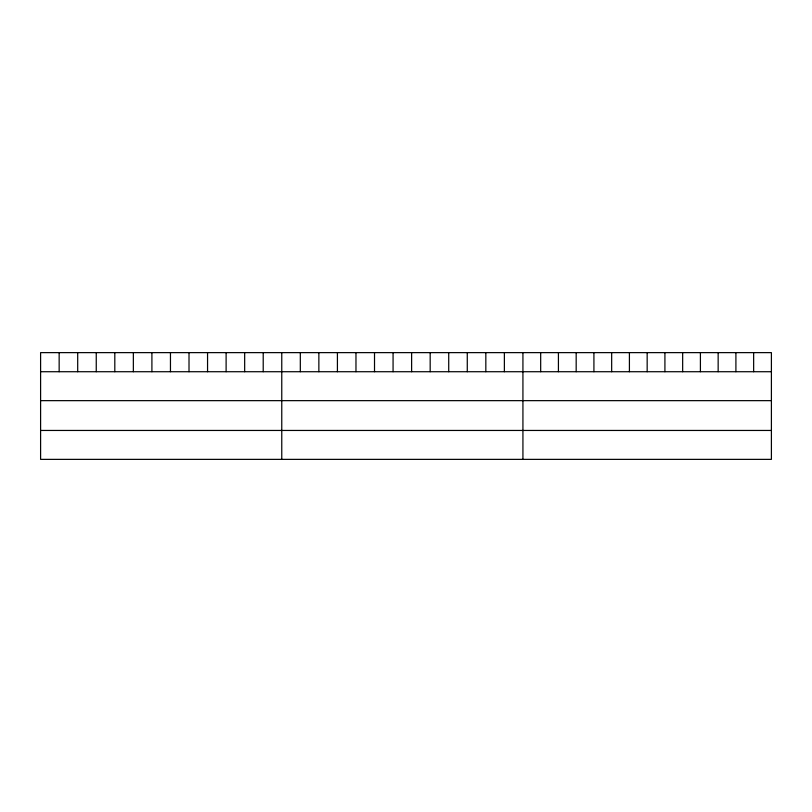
<?xml version="1.0" encoding="UTF-8"?>
<svg xmlns="http://www.w3.org/2000/svg" width="812" height="812" viewBox="0 0 812 812"><rect width="100%" height="100%" fill="white"/><g stroke="black" fill="none" stroke-linecap="round" stroke-linejoin="round"><path stroke-width="1.22" d="M771.4 371.723L771.4 459.369L40.6 459.369L40.6 352.631L771.4 352.631L771.4 371.723L40.6 371.723M40.6 400.651L771.4 400.651M40.6 430.451L771.4 430.451M753.648 352.631L753.648 371.723M735.905 352.631L735.905 371.723M718.153 352.631L718.153 371.723M700.411 352.631L700.411 371.723M682.659 352.631L682.659 371.723M664.916 352.631L664.916 371.723M647.164 352.631L647.164 371.723M629.412 352.631L629.412 371.723M611.669 352.631L611.669 371.723M593.917 352.631L593.917 371.723M576.175 352.631L576.175 371.723M558.423 352.631L558.423 371.723M540.68 352.631L540.68 371.723M522.928 352.631L522.928 459.369M504.374 352.631L504.374 371.723M485.83 352.631L485.83 371.723M467.276 352.631L467.276 371.723M448.721 352.631L448.721 371.723M430.177 352.631L430.177 371.723M411.623 352.631L411.623 371.723M393.069 352.631L393.069 371.723M374.515 352.631L374.515 371.723M355.971 352.631L355.971 371.723M337.416 352.631L337.416 371.723M318.862 352.631L318.862 371.723M300.318 352.631L300.318 371.723M281.764 352.631L281.764 459.369M263.21 352.631L263.21 371.723M244.666 352.631L244.666 371.723M226.112 352.631L226.112 371.723M207.557 352.631L207.557 371.723M189.013 352.631L189.013 371.723M170.459 352.631L170.459 371.723M151.905 352.631L151.905 371.723M133.351 352.631L133.351 371.723M114.807 352.631L114.807 371.723M96.252 352.631L96.252 371.723M77.698 352.631L77.698 371.723M59.154 352.631L59.154 371.723"/></g></svg>
